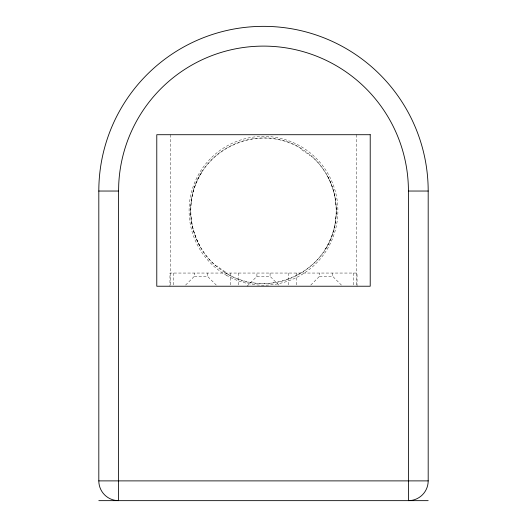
<?xml version="1.0" encoding="UTF-8"?>
<svg xmlns="http://www.w3.org/2000/svg" width="527" height="527" viewBox="0 0 527 527"><rect width="100%" height="100%" fill="white"/><g stroke="black" fill="none" stroke-linecap="round" stroke-linejoin="round"><path stroke-width="0.4" stroke-dasharray="2.63 1.98" d="M191.215 202.473C195.3 150.781 259.35 120.11 302.195 149.181M201.65 172.474C182.533 201.92 189.437 244.245 216.498 266.339M224.805 272.419C267.611 301.411 331.746 270.944 335.785 219.127A53.859 39.604 90 0 0 335.541 200.675C333.163 183.139 324.039 166.651 310.502 155.261M325.35 249.126C339.144 227.17 339.81 197.869 327.017 175.307M185.629 285.067L194.331 276.346L194.331 273.052M247.051 286.227L256.912 276.346L256.912 273.052M310.792 285.067L319.494 276.346L319.494 273.052M194.331 276.346L207.506 276.346L216.228 285.067M256.912 276.346L270.087 276.346L279.969 286.227M319.494 276.346L332.669 276.346L341.391 285.067M199.983 246.293C195.715 238.415 192.704 229.812 191.446 220.925M357.042 286.227L357.042 273.052L169.957 273.052L169.957 286.227M356.713 134.714L356.713 285.41M353.676 273.052L353.676 286.227M332.669 273.052L332.669 276.346M296.438 273.052L296.438 285.403M288.203 273.052L288.203 285.502M270.087 273.052L270.087 276.346M238.797 273.052L238.797 286.227M230.562 273.052L230.562 285.403M207.506 273.052L207.506 276.346M173.324 273.052L173.324 285.502M170.287 134.714L170.287 285.41M225.279 271.807A78.398 70.065 -8.9 0 1 216.972 265.878M191.215 220.984A53.859 39.854 -89.9 0 1 190.985 202.427M301.721 149.793A78.398 70.065 -8.9 0 1 310.028 155.722M226.294 275.239A74.406 74.406 0 0 0 337.906 210.8A74.406 74.406 0 0 0 226.294 146.361A74.406 74.406 0 0 0 226.294 275.239M227.078 273.79A72.759 72.759 0 0 0 336.259 210.853A72.759 72.759 0 0 0 227.163 147.764A72.759 72.759 0 0 0 227.078 273.79"/><path stroke-width="0.79" d="M118.575 191.037L118.733 184.213A144.925 144.925 0 0 1 266.919 46.152A144.925 144.925 0 0 1 408.425 191.037L408.425 500.65A19.762 19.762 0 0 0 428.187 480.887L428.187 191.037A164.688 164.688 0 0 0 263.5 26.35A164.688 164.688 0 0 0 98.812 191.037L98.812 480.887A19.762 19.762 0 0 0 118.575 500.65L118.575 191.037L98.812 191.037M408.425 191.037L428.187 191.037M98.812 480.887L428.187 480.887M98.812 500.65L428.187 500.65M370.217 134.714L156.782 134.714L156.782 286.227L370.217 286.227L370.217 134.714"/></g></svg>
